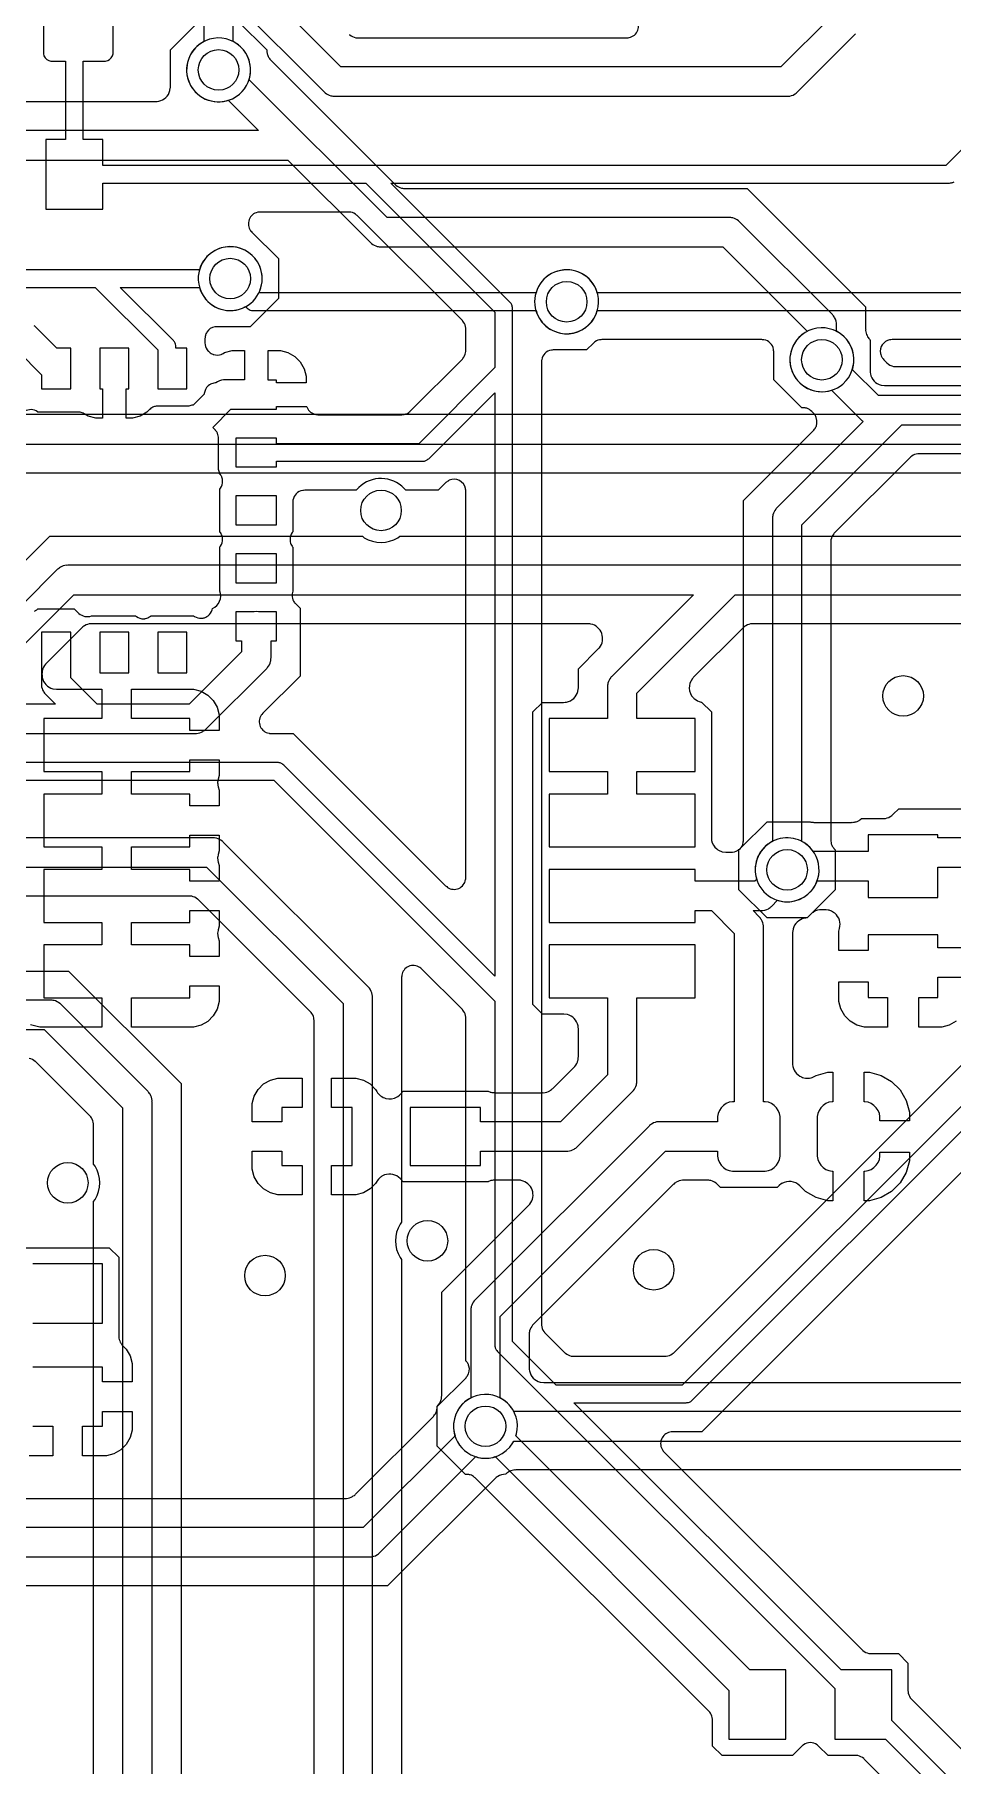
# Model space of a CAD drawing. Header units: millimetres. Extents: x 10 to 51, y 27 to 68.
# Drawn here: x 33.11 to 41.02, y 39.37 to 54.3 of the extents above; entities that cross this region are included whole.
import ezdxf

# ---------------------------------------------------------------- set-up
doc = ezdxf.new("R2010")
doc.units = ezdxf.units.MM

msp = doc.modelspace()

# ---------------------------------------------------------------- linework, layer by layer
at = {"layer": '16_copper'}
for points in [[(32.694, 53.727), (34.158, 53.727), (34.171, 53.728), (34.184, 53.73, 0.284783), (34.281, 53.822), (34.281, 53.823), (34.281, 53.824), (34.285, 53.852), (34.285, 53.853), (34.285, 53.854), (34.285, 54.172), (34.528, 54.415)], [(34.872, 54.415), (35.115, 54.172), (35.115, 54.171, 0.054495), (35.12, 54.138), (35.121, 54.132), (35.124, 54.124), (35.127, 54.116, 0.021325), (35.132, 54.107), (35.137, 54.101), (35.142, 54.092), (35.148, 54.086), (35.152, 54.081), (36.219, 53.014), (36.223, 53.011), (36.227, 53.007, 0.11143), (36.277, 52.981), (36.284, 52.98), (36.294, 52.978), (36.302, 52.978), (36.309, 52.977), (39.256, 52.977), (40.277, 51.956), (40.277, 51.763), (40.278, 51.757), (40.277, 51.752, 0.089897), (40.289, 51.708), (40.292, 51.703), (40.294, 51.698), (40.299, 51.693), (40.304, 51.684), (40.31, 51.678), (40.314, 51.673), (40.315, 51.672), (40.315, 51.404), (40.316, 51.391), (40.318, 51.378, 0.284783), (40.41, 51.281), (40.411, 51.281), (40.412, 51.281), (40.44, 51.277), (40.441, 51.277), (40.442, 51.277), (43.691, 51.277)], [(32.903, 53.223), (35.297, 53.223), (36.01, 52.51), (36.014, 52.507), (36.018, 52.503, 0.11143), (36.068, 52.477), (36.075, 52.476), (36.085, 52.474), (36.094, 52.474), (36.1, 52.473), (39.047, 52.473), (39.773, 51.747), (39.773, 51.744), (39.756, 51.735), (39.721, 51.71, 1), (40.079, 51.29), (40.11, 51.321, 0.461005), (40.044, 51.735), (40.027, 51.744), (40.027, 51.8, 0.133078), (40.01, 51.864), (40.005, 51.87), (40, 51.878), (39.994, 51.885), (39.99, 51.89), (39.19, 52.69), (39.186, 52.693), (39.182, 52.697, 0.11143), (39.132, 52.723), (39.125, 52.724), (39.115, 52.726), (39.106, 52.726), (39.1, 52.727), (36.153, 52.727), (34.962, 53.917), (34.968, 53.936, 1), (34.432, 54.064), (34.425, 54.022, 0.509527), (34.764, 53.732), (34.783, 53.738), (35.043, 53.477), (32.85, 53.477)], [(32.423, 49.156), (33.244, 49.977), (35.939, 49.977), (35.956, 49.965, 0.28203), (36.244, 49.965), (36.261, 49.977), (47.056, 49.977)], [(46.9, 49.727), (33.4, 49.727), (33.395, 49.726), (33.389, 49.727, 0.111436), (33.336, 49.71), (33.33, 49.705), (33.322, 49.7), (33.315, 49.694), (33.31, 49.69), (32.71, 49.09)], [(32.927, 48.947), (33.453, 49.473), (38.793, 49.473), (38.088, 48.768), (38.085, 48.764), (38.081, 48.76, 0.11143), (38.055, 48.71), (38.054, 48.703), (38.052, 48.693), (38.052, 48.684), (38.051, 48.678), (38.051, 48.404), (37.549, 48.404), (37.549, 47.947), (38.051, 47.947), (38.051, 47.754), (37.549, 47.754), (37.549, 47.297), (38.807, 47.297), (38.807, 47.754), (38.305, 47.754), (38.305, 47.947), (38.807, 47.947), (38.807, 48.404), (38.305, 48.404), (38.305, 48.625), (39.153, 49.473), (46.847, 49.473)], [(29.344, 41.677), (35.791, 41.677), (35.797, 41.678), (35.802, 41.677, 0.111436), (35.855, 41.694), (35.861, 41.699), (35.87, 41.704), (35.876, 41.71), (35.881, 41.714), (36.548, 42.381), (36.551, 42.385), (36.555, 42.389, 0.089894), (36.578, 42.428), (36.579, 42.434), (36.581, 42.439), (36.582, 42.446), (36.584, 42.456), (36.584, 42.464), (36.585, 42.471, 0.136932), (36.619, 42.53), (36.62, 42.537), (36.622, 42.547), (36.622, 42.556), (36.623, 42.563), (36.623, 43.456), (36.881, 43.714), (36.881, 43.714), (37.373, 44.206), (37.377, 44.211), (37.382, 44.216, 0.562197), (37.309, 44.42), (37.301, 44.422), (37.29, 44.422), (37.283, 44.423), (37.079, 44.423), (37.074, 44.422), (37.068, 44.423, 0.082732), (37.025, 44.411), (37.024, 44.41), (36.292, 44.41), (36.264, 44.438, 0.290953), (36.131, 44.468), (36.119, 44.463), (36.108, 44.457, 0.052001), (36.083, 44.438), (36.079, 44.432), (36.068, 44.418), (36.066, 44.415), (36.064, 44.412), (36.053, 44.394), (36.006, 44.347), (35.948, 44.313), (35.883, 44.296), (35.674, 44.296), (35.674, 44.55), (35.85, 44.55), (35.85, 45.05), (35.674, 45.05), (35.674, 45.304), (35.883, 45.304), (35.948, 45.287), (36.006, 45.253), (36.053, 45.206), (36.064, 45.188, 0.415865), (36.238, 45.142), (36.244, 45.146), (36.258, 45.157), (36.261, 45.159), (36.264, 45.162), (36.292, 45.19), (37.024, 45.19), (37.029, 45.188), (37.037, 45.184, 0.021322), (37.047, 45.181), (37.054, 45.18), (37.064, 45.178), (37.073, 45.178), (37.079, 45.177), (37.491, 45.177), (37.497, 45.178), (37.502, 45.177, 0.111436), (37.555, 45.194), (37.561, 45.199), (37.57, 45.204), (37.576, 45.21), (37.581, 45.214), (37.764, 45.397), (37.767, 45.401), (37.771, 45.405, 0.11143), (37.797, 45.455), (37.798, 45.462), (37.8, 45.472), (37.8, 45.48), (37.801, 45.487), (37.801, 45.729), (37.8, 45.742), (37.798, 45.755, 0.284783), (37.706, 45.852), (37.705, 45.852), (37.704, 45.852), (37.676, 45.856), (37.675, 45.856), (37.674, 45.856), (37.491, 45.856), (37.409, 45.938), (37.409, 48.462), (37.491, 48.544), (37.674, 48.544), (37.687, 48.545), (37.7, 48.547, 0.284783), (37.797, 48.639), (37.797, 48.64), (37.797, 48.641), (37.801, 48.669), (37.801, 48.67), (37.801, 48.671), (37.801, 48.834), (37.973, 49.006), (37.977, 49.011), (37.982, 49.016, 0.562213), (37.909, 49.22), (37.901, 49.222), (37.89, 49.222), (37.883, 49.223), (33.609, 49.223), (33.603, 49.222), (33.598, 49.223, 0.111436), (33.545, 49.206), (33.539, 49.201), (33.53, 49.196), (33.524, 49.19), (33.519, 49.186), (33.214, 48.881), (33.211, 48.877), (33.207, 48.873, 0.108774), (33.181, 48.823), (33.18, 48.816), (33.178, 48.806), (33.178, 48.798, 0.037005), (33.178, 48.779), (33.178, 48.778), (33.178, 48.777), (33.178, 48.772), (33.18, 48.759, 0.284783), (33.272, 48.662), (33.273, 48.662), (33.274, 48.662), (33.302, 48.658), (33.303, 48.658), (33.304, 48.658), (33.695, 48.658), (33.695, 48.404), (33.193, 48.404), (33.193, 47.947), (33.695, 47.947), (33.695, 47.754), (33.193, 47.754), (33.193, 47.297), (33.695, 47.297), (33.695, 47.104), (33.193, 47.104), (33.193, 46.646), (33.695, 46.646), (33.695, 46.453), (33.193, 46.453), (33.193, 45.996), (33.695, 45.996), (33.695, 45.742), (33.16, 45.742), (33.08, 45.764)], [(46.691, 49.223), (39.309, 49.223), (39.303, 49.222), (39.298, 49.223, 0.11143), (39.245, 49.206), (39.239, 49.201), (39.23, 49.196), (39.224, 49.19), (39.219, 49.186), (38.794, 48.761), (38.79, 48.756), (38.785, 48.751, 0.379614), (38.792, 48.583), (38.797, 48.579), (38.802, 48.574, 0.106461), (38.858, 48.547), (38.862, 48.546), (38.947, 48.462), (38.947, 47.379), (38.948, 47.366), (38.949, 47.353, 0.172426), (38.993, 47.28), (39.004, 47.273), (39.015, 47.266, 0.046971), (39.041, 47.256), (39.042, 47.256), (39.044, 47.256), (39.071, 47.252), (39.073, 47.252), (39.074, 47.252), (39.112, 47.252, 0.133078), (39.177, 47.269), (39.182, 47.274), (39.191, 47.279), (39.197, 47.285), (39.202, 47.289), (39.428, 47.515), (39.794, 47.515), (39.798, 47.513), (39.805, 47.512), (39.815, 47.51), (39.824, 47.51), (39.831, 47.509), (40.156, 47.509), (40.162, 47.51), (40.167, 47.509, 0.055547), (40.195, 47.515), (40.203, 47.518), (40.211, 47.521, 0.017494), (40.221, 47.526), (40.226, 47.531), (40.235, 47.536), (40.241, 47.542), (40.424, 47.542), (40.43, 47.543), (40.435, 47.542, 0.111436), (40.488, 47.559), (40.494, 47.564), (40.503, 47.569), (40.509, 47.575), (40.514, 47.579), (40.562, 47.627), (41.276, 47.627)], [(41.45, 47.377), (40.9, 47.377), (40.9, 47.402), (40.3, 47.402), (40.3, 47.259), (39.824, 47.259), (39.81, 47.279, 0.788339), (39.332, 47.036), (39.338, 47.017), (39.322, 47.002), (38.807, 47.002), (38.807, 47.104), (37.549, 47.104), (37.549, 46.646), (38.807, 46.646), (38.807, 46.748), (38.947, 46.748), (39.143, 46.552), (39.143, 45.1), (39.129, 45.1), (39.101, 45.095), (39.075, 45.084), (39.052, 45.068), (39.032, 45.048), (39.016, 45.025), (39.006, 44.999), (39, 44.971), (39, 44.927), (38.5, 44.927), (38.495, 44.926), (38.489, 44.927, 0.111436), (38.436, 44.91), (38.43, 44.905), (38.422, 44.9), (38.415, 44.894), (38.41, 44.89), (36.91, 43.39), (36.907, 43.386), (36.903, 43.382, 0.11143), (36.877, 43.332), (36.876, 43.325), (36.874, 43.315), (36.874, 43.306), (36.873, 43.3), (36.873, 42.544), (36.856, 42.535, 0.32492), (36.732, 42.236), (36.738, 42.217), (35.947, 41.427), (29.5, 41.427)], [(43.7, 42.427), (37.244, 42.427), (37.235, 42.444, 0.118357), (37.144, 42.535), (37.127, 42.544), (37.127, 43.247), (38.553, 44.673), (39, 44.673), (39, 44.629), (39.006, 44.601), (39.016, 44.575), (39.032, 44.552), (39.052, 44.532), (39.075, 44.516), (39.101, 44.506), (39.129, 44.5), (39.411, 44.5), (39.439, 44.506), (39.465, 44.516), (39.488, 44.532), (39.508, 44.552), (39.524, 44.575), (39.535, 44.601), (39.54, 44.629), (39.54, 44.971), (39.535, 44.999), (39.524, 45.025), (39.508, 45.048), (39.488, 45.068), (39.465, 45.084), (39.439, 45.095), (39.411, 45.1), (39.397, 45.1), (39.397, 46.605), (39.396, 46.61), (39.397, 46.616, 0.111436), (39.38, 46.669), (39.375, 46.675), (39.37, 46.683), (39.364, 46.69), (39.36, 46.695), (39.307, 46.748), (39.375, 46.748, 0.133078), (39.439, 46.765), (39.445, 46.77), (39.453, 46.775), (39.46, 46.781), (39.465, 46.785), (39.517, 46.838), (39.536, 46.832), (39.578, 46.825, 0.324922), (39.855, 46.994), (39.858, 47.005), (40.3, 47.005), (40.3, 46.862), (40.9, 46.862), (40.9, 47.123), (41.45, 47.123)], [(41.45, 46.427), (40.9, 46.427), (40.9, 46.538), (40.3, 46.538), (40.3, 46.403), (40.046, 46.403), (40.046, 46.571), (40.052, 46.595, 0.290955), (40.012, 46.725), (40.001, 46.732), (39.991, 46.739, 0.052707), (39.962, 46.751), (39.955, 46.752), (39.937, 46.755), (39.933, 46.755), (39.93, 46.755), (39.895, 46.755, 0.133078), (39.83, 46.738), (39.825, 46.733), (39.816, 46.728), (39.81, 46.722), (39.805, 46.718), (39.772, 46.685), (39.761, 46.684), (39.748, 46.682, 0.284783), (39.651, 46.59), (39.651, 46.589), (39.651, 46.588), (39.647, 46.56), (39.647, 46.559), (39.647, 46.558), (39.647, 45.43), (39.647, 45.426), (39.647, 45.422, 0.284784), (39.725, 45.313), (39.734, 45.31), (39.744, 45.306, 0.109864), (39.808, 45.307), (39.815, 45.31), (39.827, 45.314), (39.833, 45.318), (39.838, 45.32), (39.85, 45.327), (39.951, 45.354), (39.995, 45.354), (39.995, 45.1), (39.989, 45.1), (39.961, 45.095), (39.935, 45.084), (39.912, 45.068), (39.892, 45.048), (39.876, 45.025), (39.866, 44.999), (39.86, 44.971), (39.86, 44.629), (39.866, 44.601), (39.876, 44.575), (39.892, 44.552), (39.912, 44.532), (39.935, 44.516), (39.961, 44.506), (39.989, 44.5), (39.995, 44.5), (39.995, 44.246), (39.951, 44.246), (39.85, 44.273), (39.759, 44.325), (39.709, 44.375, 0.341027), (39.555, 44.395), (39.554, 44.395), (39.553, 44.394), (39.531, 44.377), (39.53, 44.376), (39.53, 44.375), (39.514, 44.36), (39.026, 44.36), (39, 44.386, 0.133073), (38.942, 44.419), (38.935, 44.42), (38.925, 44.422), (38.917, 44.422), (38.91, 44.423), (38.709, 44.423), (38.703, 44.422), (38.698, 44.423, 0.111436), (38.645, 44.406), (38.639, 44.401), (38.63, 44.396), (38.624, 44.39), (38.619, 44.386), (37.414, 43.181), (37.411, 43.177), (37.407, 43.173, 0.11143), (37.381, 43.123), (37.38, 43.116), (37.378, 43.106), (37.378, 43.098), (37.377, 43.091), (37.377, 42.804), (37.378, 42.791), (37.38, 42.778, 0.284783), (37.472, 42.681), (37.473, 42.681), (37.474, 42.681), (37.502, 42.677), (37.503, 42.677), (37.504, 42.677), (43.856, 42.677)], [(33.004, 43.84), (33.758, 43.84), (33.84, 43.758), (33.84, 43.082), (33.841, 43.076), (33.84, 43.071, 0.089897), (33.852, 43.027), (33.855, 43.023), (33.857, 43.018), (33.862, 43.012), (33.867, 43.003), (33.873, 42.997), (33.877, 42.992), (33.903, 42.966), (33.937, 42.908), (33.954, 42.843), (33.954, 42.683), (33.7, 42.683), (33.7, 42.81), (33.1, 42.81)], [(29.553, 41.173), (36, 41.173), (36.005, 41.174), (36.011, 41.173, 0.111436), (36.064, 41.19), (36.07, 41.195), (36.078, 41.2), (36.085, 41.206), (36.09, 41.21), (36.917, 42.038), (36.936, 42.032, 0.32492), (37.235, 42.156), (37.244, 42.173), (43.647, 42.173)], [(43.458, 41.923), (37.263, 41.923), (37.257, 41.922), (37.252, 41.923, 0.089897), (37.208, 41.911), (37.203, 41.908), (37.198, 41.906), (37.193, 41.901), (37.184, 41.896), (37.178, 41.89), (37.173, 41.886, 0.136937), (37.107, 41.868), (37.101, 41.863), (37.092, 41.858), (37.086, 41.852), (37.081, 41.848), (36.156, 40.923), (29.709, 40.923)]]:
    msp.add_lwpolyline(points, format="xyb", dxfattribs=at)
for points in [[(28.464, 50.632, 0.198911), (28.635, 50.756), (28.644, 50.773), (43.9, 50.773), (43.905, 50.774), (43.911, 50.773, 0.111436), (43.964, 50.79), (43.97, 50.795), (43.978, 50.8), (43.985, 50.806), (43.99, 50.81), (45.682, 52.503), (45.701, 52.497, 1), (45.829, 53.033), (45.787, 53.04, 0.509527), (45.497, 52.701), (45.503, 52.682), (43.847, 51.027), (28.644, 51.027), (28.635, 51.044, 1), (28.165, 50.756), (28.19, 50.721, 0.240081), (28.422, 50.625)], [(37.764, 51.732, 1), (37.636, 52.268), (37.594, 52.255, 0.198914), (37.445, 52.106), (37.436, 52.076), (35.046, 52.076), (35.055, 52.094), (35.068, 52.136, 1), (34.532, 52.264), (34.525, 52.222, 0.560027), (34.906, 51.945), (34.933, 51.959), (34.946, 51.946, 0.144304), (34.984, 51.926), (34.991, 51.925), (35, 51.924), (37.436, 51.924), (37.445, 51.894, 0.324922), (37.722, 51.725)], [(34.451, 47.652), (34.451, 47.754), (33.949, 47.754), (33.949, 47.947), (34.451, 47.947), (34.451, 48.048), (34.705, 48.048), (34.705, 47.913), (34.697, 47.883, 0.011373), (34.695, 47.878), (34.694, 47.866), (34.692, 47.855, 0.009296), (34.692, 47.85), (34.693, 47.841), (34.694, 47.827), (34.696, 47.822), (34.697, 47.817), (34.705, 47.787), (34.705, 47.652)], [(34.451, 47.002), (34.451, 47.104), (33.949, 47.104), (33.949, 47.297), (34.451, 47.297), (34.451, 47.398), (34.705, 47.398), (34.705, 47.263), (34.697, 47.233, 0.011385), (34.695, 47.227), (34.694, 47.216), (34.692, 47.205, 0.009303), (34.692, 47.199), (34.693, 47.191), (34.694, 47.177), (34.696, 47.172), (34.697, 47.167), (34.705, 47.137), (34.705, 47.002)], [(34.451, 46.352), (34.451, 46.453), (33.949, 46.453), (33.949, 46.646), (34.451, 46.646), (34.451, 46.748), (34.705, 46.748), (34.705, 46.613), (34.697, 46.583, 0.011373), (34.695, 46.577), (34.694, 46.566), (34.692, 46.555, 0.009296), (34.692, 46.549), (34.693, 46.541), (34.694, 46.527), (34.696, 46.521), (34.697, 46.517), (34.705, 46.487), (34.705, 46.352)], [(36.956, 44.673), (37.7, 44.673), (37.705, 44.674), (37.711, 44.673, 0.111436), (37.764, 44.69), (37.77, 44.695), (37.778, 44.7), (37.785, 44.706), (37.79, 44.71), (38.268, 45.188), (38.271, 45.192), (38.275, 45.196, 0.11143), (38.301, 45.246), (38.302, 45.253), (38.304, 45.263), (38.304, 45.272), (38.305, 45.278), (38.305, 45.996), (38.807, 45.996), (38.807, 46.453), (37.549, 46.453), (37.549, 45.996), (38.051, 45.996), (38.051, 45.331), (37.647, 44.927), (36.956, 44.927), (36.956, 45.05), (36.35, 45.05), (36.35, 44.55), (36.956, 44.55)]]:
    msp.add_lwpolyline(points, format="xyb", close=True, dxfattribs=at)
for points in [[(44.056, 50.523), (28.663, 50.523)], [(41.056, 45.795), (40.998, 45.761), (40.933, 45.744), (40.735, 45.744), (40.735, 45.998), (40.9, 45.998), (40.9, 46.173), (41.45, 46.173)], [(33.1, 43.19), (33.7, 43.19), (33.7, 43.7), (33.1, 43.7)], [(33.1, 42.3), (33.272, 42.3), (33.272, 42.046), (33.067, 42.046)]]:
    msp.add_lwpolyline(points, dxfattribs=at)
for points in [[(34.451, 48.302), (34.451, 48.404), (33.949, 48.404), (33.949, 48.658), (34.484, 48.658), (34.549, 48.641), (34.607, 48.607), (34.654, 48.56), (34.687, 48.502), (34.705, 48.437), (34.705, 48.302)], [(40.267, 45.744), (40.202, 45.761), (40.144, 45.795), (40.097, 45.842), (40.063, 45.9), (40.046, 45.965), (40.046, 46.133), (40.3, 46.133), (40.3, 45.998), (40.465, 45.998), (40.465, 45.744)], [(33.949, 45.742), (33.949, 45.996), (34.451, 45.996), (34.451, 46.098), (34.705, 46.098), (34.705, 45.963), (34.687, 45.898), (34.654, 45.84), (34.607, 45.793), (34.549, 45.759), (34.484, 45.742)], [(34.99, 44.927), (34.99, 45.083), (35.008, 45.148), (35.041, 45.206), (35.088, 45.253), (35.146, 45.287), (35.211, 45.304), (35.42, 45.304), (35.42, 45.05), (35.244, 45.05), (35.244, 44.927)], [(40.4, 44.935), (40.4, 44.971), (40.395, 44.999), (40.384, 45.025), (40.368, 45.048), (40.348, 45.068), (40.325, 45.084), (40.299, 45.095), (40.271, 45.1), (40.265, 45.1), (40.265, 45.354), (40.309, 45.354), (40.41, 45.327), (40.501, 45.275), (40.575, 45.201), (40.627, 45.11), (40.654, 45.009), (40.654, 44.935)], [(35.211, 44.296), (35.146, 44.313), (35.088, 44.347), (35.041, 44.394), (35.008, 44.452), (34.99, 44.517), (34.99, 44.673), (35.244, 44.673), (35.244, 44.55), (35.42, 44.55), (35.42, 44.296)], [(40.265, 44.246), (40.265, 44.5), (40.271, 44.5), (40.299, 44.506), (40.325, 44.516), (40.348, 44.532), (40.368, 44.552), (40.384, 44.575), (40.395, 44.601), (40.4, 44.629), (40.4, 44.665), (40.654, 44.665), (40.654, 44.591), (40.627, 44.49), (40.575, 44.399), (40.501, 44.325), (40.41, 44.273), (40.309, 44.246)], [(33.528, 42.046), (33.528, 42.3), (33.7, 42.3), (33.7, 42.427), (33.954, 42.427), (33.954, 42.267), (33.937, 42.202), (33.903, 42.144), (33.856, 42.097), (33.798, 42.063), (33.733, 42.046)]]:
    msp.add_lwpolyline(points, close=True, dxfattribs=at)
at = {"layer": '1_copper'}
for points in [[(39.973, 54.453), (39.547, 54.027), (35.753, 54.027), (33.89, 55.89)], [(42.442, 54.65), (40.968, 53.176), (33.702, 53.176), (33.702, 53.4), (33.533, 53.4), (33.533, 54.075), (33.725, 54.075), (33.744, 54.08), (33.761, 54.09), (33.775, 54.104), (33.785, 54.121), (33.79, 54.14), (33.79, 55.24)], [(32.972, 51.573), (33.175, 51.37), (33.175, 51.25), (33.425, 51.25), (33.425, 51.404), (33.426, 51.408), (33.427, 51.436), (33.425, 51.444), (33.425, 51.6), (33.305, 51.6), (33.115, 51.79), (33.111, 51.793)], [(27.22, 47.123), (34.597, 47.123), (35.773, 45.947), (35.773, 30.753)], [(27.462, 46.227), (33.406, 46.227), (34.377, 45.256), (34.377, 39.103)], [(27.22, 45.723), (33.197, 45.723), (33.873, 45.047), (33.873, 38.8)]]:
    msp.add_lwpolyline(points, dxfattribs=at)
for points in [[(33.19, 55.24), (33.19, 54.14), (33.195, 54.121), (33.205, 54.104), (33.219, 54.09), (33.236, 54.08), (33.255, 54.075), (33.381, 54.075), (33.381, 53.4), (33.212, 53.4), (33.212, 52.8), (33.702, 52.8), (33.702, 53.024), (35.968, 53.024), (37.081, 51.911), (37.081, 51.432), (36.425, 50.776), (35.2, 50.776), (35.2, 50.825), (34.85, 50.825), (34.85, 50.575), (35.2, 50.575), (35.2, 50.624), (36.457, 50.624), (36.465, 50.625), (36.474, 50.626, 0.087654), (36.498, 50.636), (36.504, 50.641), (36.511, 50.646), (37.081, 51.216), (37.081, 46.184), (35.261, 48.004), (35.254, 48.009), (35.248, 48.014, 0.087651), (35.223, 48.024), (35.216, 48.025), (35.207, 48.026), (27.22, 48.026)], [(34.573, 54.847), (34.573, 54.244), (34.556, 54.235, 1), (34.844, 53.765), (34.879, 53.79, 0.509526), (34.844, 54.235), (34.827, 54.244), (34.827, 54.593), (35.61, 53.81), (35.614, 53.807), (35.618, 53.803, 0.11143), (35.668, 53.777), (35.675, 53.776), (35.685, 53.774), (35.694, 53.774), (35.7, 53.773), (39.6, 53.773), (39.605, 53.774), (39.611, 53.773, 0.111436), (39.664, 53.79), (39.67, 53.795), (39.678, 53.8), (39.685, 53.806), (39.69, 53.81), (40.19, 54.31)], [(35.826, 54.307), (35.831, 54.303, 0.140721), (35.882, 54.278), (35.891, 54.278), (35.894, 54.277), (35.896, 54.277), (35.898, 54.277), (38.219, 54.277), (38.229, 54.278), (38.239, 54.279, 0.54159), (38.301, 54.438)], [(44.074, 48.032), (38.697, 42.655), (37.61, 42.655), (37.233, 43.032), (37.233, 51.943), (37.232, 51.951), (37.231, 51.96, 0.087654), (37.221, 51.984), (37.216, 51.99), (37.211, 51.997), (36.184, 53.024), (41, 53.024), (41.008, 53.025), (41.017, 53.026, 0.087654), (41.041, 53.036)], [(33.112, 49.332, 0.050976), (33.134, 49.344), (33.135, 49.345), (33.135, 49.345), (33.137, 49.347), (33.143, 49.352), (33.456, 49.352), (33.496, 49.312, 0.273923), (33.605, 49.29), (33.605, 49.29), (33.984, 49.29), (33.985, 49.29), (33.991, 49.284, 0.166903), (34.054, 49.266), (34.063, 49.266), (34.067, 49.267), (34.071, 49.267, 0.085435), (34.109, 49.284), (34.113, 49.288), (34.116, 49.289), (34.116, 49.29), (34.485, 49.29), (34.491, 49.285, 0.134265), (34.553, 49.27), (34.563, 49.27), (34.565, 49.271), (34.567, 49.271, 0.062129), (34.591, 49.279), (34.6, 49.285), (34.609, 49.29, 0.134459), (34.644, 49.344), (34.647, 49.354), (34.647, 49.355, 0.406938), (34.71, 49.505), (34.71, 49.505), (34.71, 49.884), (34.71, 49.885), (34.716, 49.891, 0.166903), (34.734, 49.954), (34.734, 49.963), (34.733, 49.967), (34.733, 49.971, 0.085435), (34.716, 50.009), (34.712, 50.013), (34.711, 50.016), (34.71, 50.016), (34.71, 50.384), (34.71, 50.385), (34.716, 50.391, 0.166903), (34.734, 50.454), (34.734, 50.463), (34.733, 50.467), (34.733, 50.471), (34.73, 50.479), (34.728, 50.487, 0.014417), (34.725, 50.495), (34.72, 50.502), (34.716, 50.509), (34.712, 50.513), (34.711, 50.516), (34.709, 50.517), (34.709, 50.518, 0.085135), (34.7, 50.554), (34.699, 50.557), (34.699, 50.825), (34.698, 50.831, 0.062116), (34.693, 50.856), (34.692, 50.862, 0.04837), (34.68, 50.884), (34.674, 50.891), (34.672, 50.894), (34.671, 50.895), (34.669, 50.897), (34.649, 50.917), (34.805, 51.073), (35.025, 51.073), (35.043, 51.075), (35.2, 51.075), (35.2, 51.098), (35.459, 51.098), (35.46, 51.095), (35.463, 51.087, 0.253404), (35.539, 51.028), (35.545, 51.027, 0.013452), (35.55, 51.027), (35.556, 51.026), (36.28, 51.026), (36.286, 51.027, 0.140719), (36.339, 51.045), (36.346, 51.051), (36.349, 51.053), (36.35, 51.054), (36.352, 51.056), (36.801, 51.505), (36.805, 51.51, 0.140732), (36.829, 51.561), (36.83, 51.57), (36.831, 51.573), (36.831, 51.575), (36.831, 51.577), (36.831, 51.766), (36.83, 51.772, 0.140725), (36.812, 51.825), (36.806, 51.832), (36.804, 51.835), (36.803, 51.836), (36.801, 51.838), (35.895, 52.744), (35.89, 52.748, 0.14076), (35.839, 52.772), (35.83, 52.773), (35.827, 52.774), (35.825, 52.774), (35.823, 52.774), (35.058, 52.774), (35.048, 52.773), (35.037, 52.772, 0.541594), (34.976, 52.613), (34.977, 52.611), (34.978, 52.61), (34.98, 52.608), (34.987, 52.6), (35.215, 52.372), (35.215, 52.028), (34.972, 51.785), (34.684, 51.785), (34.675, 51.784), (34.667, 51.784, 0.209548), (34.599, 51.739), (34.595, 51.731), (34.591, 51.724), (34.59, 51.72), (34.588, 51.716, 0.032872), (34.584, 51.7), (34.583, 51.694, 0.011006), (34.583, 51.689), (34.582, 51.683), (34.582, 51.645, 0.153423), (34.601, 51.585), (34.607, 51.578), (34.609, 51.576), (34.61, 51.575), (34.612, 51.573), (34.615, 51.57, 0.08141), (34.642, 51.551), (34.649, 51.547), (34.653, 51.546), (34.658, 51.544, 0.137018), (34.723, 51.546), (34.729, 51.549), (34.732, 51.55), (34.734, 51.551), (34.738, 51.553), (34.752, 51.562), (34.817, 51.579), (34.923, 51.579), (34.923, 51.327), (34.753, 51.327), (34.747, 51.326), (34.742, 51.327, 0.140374), (34.677, 51.301), (34.674, 51.301), (34.67, 51.301, 0.064986), (34.63, 51.289), (34.627, 51.287), (34.623, 51.285), (34.61, 51.275), (34.61, 51.275, 0.190063), (34.577, 51.208), (34.577, 51.204), (34.482, 51.109), (34.48, 51.109, 0.086073), (34.444, 51.1), (34.176, 51.1), (34.17, 51.099, 0.077911), (34.139, 51.093), (34.134, 51.09, 0.036569), (34.117, 51.081), (34.11, 51.075), (34.107, 51.073), (34.106, 51.072), (34.104, 51.07), (34.081, 51.047), (34.023, 51.013), (33.958, 50.996), (33.902, 50.996), (33.902, 51.25), (33.925, 51.25), (33.925, 51.6), (33.675, 51.6), (33.675, 51.25), (33.698, 51.25), (33.698, 50.996), (33.642, 50.996), (33.577, 51.013), (33.54, 51.034, 0.0903), (33.506, 51.047), (33.495, 51.048), (33.492, 51.048), (33.491, 51.048), (33.49, 51.048), (33.143, 51.048), (33.138, 51.052), (33.128, 51.06, 0.635016), (32.98, 50.937)], [(30.8, 52.124), (33.637, 52.124), (34.175, 51.585), (34.175, 51.25), (34.425, 51.25), (34.425, 51.6), (34.332, 51.6), (34.332, 51.612, 0.14431), (34.32, 51.654), (34.315, 51.659), (34.31, 51.666), (33.852, 52.124), (34.536, 52.124), (34.545, 52.094, 1), (35.055, 52.306), (35.035, 52.344, 0.612802), (34.545, 52.306), (34.536, 52.276), (30.832, 52.276)], [(41.868, 52.076), (37.964, 52.076), (37.955, 52.106, 1), (37.445, 51.894), (37.465, 51.856, 0.612802), (37.955, 51.894), (37.964, 51.924), (45.268, 51.924)], [(41.609, 50.688), (40.733, 50.688), (40.727, 50.687, 0.140725), (40.674, 50.669), (40.667, 50.663), (40.664, 50.661), (40.663, 50.66), (40.661, 50.658), (40.007, 50.004), (40.003, 49.999, 0.140721), (39.978, 49.948), (39.978, 49.939), (39.977, 49.936), (39.977, 49.934), (39.977, 49.932), (39.977, 47.352), (39.978, 47.346, 0.108822), (39.989, 47.304), (39.993, 47.298), (39.996, 47.293), (40.002, 47.286), (40.004, 47.283), (40.005, 47.282), (40.007, 47.28), (40.015, 47.272), (40.015, 46.928), (39.772, 46.685), (39.428, 46.685), (39.185, 46.928), (39.185, 47.272), (39.193, 47.28, 0.15677), (39.222, 47.335), (39.222, 47.345), (39.223, 47.348), (39.223, 47.349), (39.223, 47.352), (39.223, 50.286), (39.474, 50.537), (39.474, 50.537), (39.83, 50.893), (39.835, 50.9), (39.841, 50.906, 0.020428), (39.845, 50.913), (39.849, 50.921), (39.853, 50.928, 0.21265), (39.841, 51.024), (39.837, 51.028, 0.012411), (39.834, 51.033), (39.83, 51.037), (39.812, 51.055, 0.124729), (39.769, 51.081), (39.762, 51.082), (39.756, 51.084), (39.747, 51.084), (39.744, 51.085), (39.742, 51.085), (39.74, 51.085), (39.728, 51.085), (39.485, 51.328), (39.485, 51.572), (39.484, 51.581), (39.484, 51.589, 0.320575), (39.4, 51.672), (39.394, 51.673, 0.013452), (39.389, 51.673), (39.383, 51.674), (38.003, 51.674), (37.996, 51.673, 0.140725), (37.944, 51.655), (37.936, 51.649), (37.934, 51.647), (37.933, 51.646), (37.931, 51.644), (37.872, 51.585), (37.585, 51.585), (37.576, 51.584), (37.568, 51.584, 0.320575), (37.485, 51.5), (37.484, 51.494), (37.484, 51.492), (37.484, 51.491), (37.484, 51.489), (37.483, 51.483), (37.483, 43.177), (37.484, 43.171, 0.140725), (37.502, 43.118), (37.508, 43.111), (37.51, 43.108), (37.511, 43.107), (37.513, 43.105), (37.684, 42.934), (37.689, 42.931, 0.14076), (37.739, 42.906), (37.749, 42.905), (37.752, 42.905), (37.753, 42.905), (37.756, 42.905), (38.551, 42.905), (38.558, 42.905, 0.140725), (38.61, 42.924), (38.618, 42.93), (38.62, 42.932), (38.621, 42.933), (38.623, 42.934), (43.794, 48.105)], [(41.965, 51.192), (40.388, 51.192), (40.162, 51.417), (40.168, 51.436, 1), (39.632, 51.564), (39.625, 51.522, 0.509527), (39.964, 51.232), (39.983, 51.238), (40.245, 50.975), (40.249, 50.972), (40.253, 50.968), (40.256, 50.966), (39.51, 50.22), (39.507, 50.216), (39.503, 50.212, 0.11143), (39.477, 50.162), (39.476, 50.155), (39.474, 50.145), (39.474, 50.136), (39.473, 50.13), (39.473, 47.344), (39.456, 47.335, 1), (39.744, 46.865), (39.779, 46.89, 0.509526), (39.744, 47.335), (39.727, 47.344), (39.727, 50.077), (40.588, 50.938), (41.965, 50.938)], [(43.724, 51.674), (40.505, 51.674), (40.494, 51.672), (40.484, 51.672, 0.402299), (40.404, 51.555), (40.407, 51.545), (40.41, 51.535, 0.049966), (40.422, 51.513), (40.424, 51.511), (40.425, 51.51), (40.427, 51.508), (40.433, 51.5), (40.461, 51.472, 0.156764), (40.517, 51.443), (40.526, 51.443), (40.529, 51.442), (40.531, 51.442), (40.533, 51.442), (42.691, 51.442)], [(31.797, 48.276), (34.5, 48.276), (34.505, 48.277), (34.511, 48.277, 0.111436), (34.564, 48.294), (34.57, 48.298), (34.578, 48.303), (34.585, 48.309), (34.59, 48.313), (35.115, 48.838), (35.118, 48.843), (35.122, 48.846, 0.11143), (35.148, 48.896), (35.149, 48.903), (35.151, 48.913), (35.151, 48.922), (35.152, 48.928), (35.152, 49.075), (35.2, 49.075), (35.2, 49.325), (35.043, 49.325), (35.027, 49.327), (35.006, 49.325), (34.85, 49.325), (34.85, 49.075), (34.898, 49.075), (34.898, 48.981), (34.447, 48.53), (33.653, 48.53), (33.427, 48.756), (33.427, 48.975), (33.425, 48.993), (33.425, 49.15), (33.175, 49.15), (33.175, 48.991), (33.173, 48.975), (33.173, 48.703), (33.174, 48.698), (33.173, 48.692, 0.111436), (33.19, 48.639), (33.195, 48.633), (33.2, 48.625), (33.206, 48.619), (33.21, 48.613), (33.293, 48.53), (31.849, 48.53)], [(41.054, 39.211), (40.502, 39.763), (40.502, 40.2), (40.065, 40.2), (37.762, 42.502), (38.729, 42.502), (38.737, 42.504), (38.745, 42.504, 0.087654), (38.77, 42.514), (38.775, 42.519), (38.782, 42.525), (44.204, 47.946)], [(27.22, 47.874), (35.175, 47.874), (37.081, 45.968), (37.081, 43), (37.082, 42.992), (37.083, 42.983, 0.087654), (37.093, 42.959), (37.098, 42.953), (37.103, 42.946), (40.012, 40.037), (40.012, 39.6), (40.449, 39.6), (40.924, 39.125)], [(44.476, 47.865), (38.864, 42.252), (38.611, 42.252), (38.601, 42.251), (38.59, 42.25, 0.541594), (38.529, 42.092), (38.53, 42.09), (38.531, 42.088), (38.533, 42.086), (38.539, 42.079), (40.249, 40.37), (40.254, 40.366, 0.14076), (40.304, 40.341), (40.313, 40.341), (40.316, 40.34), (40.318, 40.34), (40.32, 40.34), (40.56, 40.34), (40.642, 40.258), (40.642, 40.018), (40.643, 40.012, 0.140725), (40.661, 39.959), (40.667, 39.952), (40.669, 39.95), (40.67, 39.949), (40.672, 39.947), (41.105, 39.513)], [(36.027, 30.7), (36.027, 46), (36.026, 46.005), (36.027, 46.011, 0.111436), (36.01, 46.064), (36.005, 46.07), (36, 46.078), (35.994, 46.085), (35.99, 46.09), (34.74, 47.34), (34.736, 47.343), (34.732, 47.347, 0.11143), (34.682, 47.373), (34.675, 47.374), (34.665, 47.376), (34.656, 47.376), (34.65, 47.377), (27.22, 47.377)], [(35.523, 38.85), (35.523, 45.802), (35.522, 45.808, 0.140725), (35.504, 45.861), (35.498, 45.868), (35.496, 45.871), (35.495, 45.872), (35.493, 45.874), (34.524, 46.843), (34.519, 46.847, 0.14076), (34.468, 46.872), (34.459, 46.872), (34.456, 46.873), (34.454, 46.873), (34.452, 46.873), (27.462, 46.873)], [(40.644, 39.052), (40.265, 39.43), (40.26, 39.434, 0.140732), (40.21, 39.459), (40.201, 39.459), (40.198, 39.46), (40.196, 39.46), (40.194, 39.46), (39.954, 39.46), (39.872, 39.542), (39.865, 39.547), (39.859, 39.553, 0.32058), (39.741, 39.553), (39.737, 39.549, 0.013425), (39.732, 39.546), (39.728, 39.542), (39.646, 39.46), (39.04, 39.46), (38.958, 39.542), (38.958, 39.767), (38.957, 39.773, 0.140725), (38.939, 39.826), (38.933, 39.833), (38.931, 39.836), (38.93, 39.837), (38.928, 39.839), (36.912, 41.855), (36.907, 41.859, 0.108858), (36.869, 41.881), (36.862, 41.882), (36.856, 41.884), (36.847, 41.884), (36.844, 41.885), (36.842, 41.885), (36.84, 41.885), (36.828, 41.885), (36.585, 42.128), (36.585, 42.472), (36.833, 42.719), (36.838, 42.726), (36.843, 42.732, 0.231367), (36.857, 42.82), (36.855, 42.828), (36.853, 42.832), (36.852, 42.836, 0.032786), (36.843, 42.85), (36.84, 42.855, 0.011026), (36.836, 42.859), (36.833, 42.863), (36.831, 42.865), (36.831, 45.823), (36.83, 45.829, 0.140725), (36.812, 45.882), (36.806, 45.889), (36.804, 45.892), (36.803, 45.893), (36.801, 45.895), (36.45, 46.245), (36.442, 46.252), (36.434, 46.258, 0.541591), (36.278, 46.19), (36.278, 46.187), (36.278, 46.186), (36.278, 46.183), (36.277, 46.173), (36.277, 44.061), (36.265, 44.044, 0.28203), (36.265, 43.756), (36.277, 43.739), (36.277, 30.544)], [(34.127, 38.797), (34.127, 45.1), (34.126, 45.105), (34.127, 45.111, 0.111436), (34.11, 45.164), (34.105, 45.17), (34.1, 45.178), (34.094, 45.185), (34.09, 45.19), (33.34, 45.94), (33.336, 45.943), (33.332, 45.947, 0.11143), (33.282, 45.973), (33.275, 45.974), (33.265, 45.976), (33.256, 45.976), (33.25, 45.977), (27.22, 45.977)], [(33.623, 38.879), (33.623, 44.239), (33.635, 44.256, 0.28203), (33.635, 44.544), (33.623, 44.561), (33.623, 44.902), (33.622, 44.908, 0.140725), (33.604, 44.961), (33.598, 44.968), (33.596, 44.971), (33.595, 44.972), (33.593, 44.974), (33.124, 45.443), (33.119, 45.447, 0.14076), (33.068, 45.472)]]:
    msp.add_lwpolyline(points, format="xyb", dxfattribs=at)
for points in [[(35.2, 51.302), (35.2, 51.325), (35.127, 51.325), (35.127, 51.579), (35.233, 51.579), (35.298, 51.562), (35.356, 51.528), (35.403, 51.481), (35.437, 51.423), (35.454, 51.358), (35.454, 51.302)], [(35.2, 50.325), (34.85, 50.325), (34.85, 50.075), (35.2, 50.075)], [(35.2, 49.825), (34.85, 49.825), (34.85, 49.575), (35.2, 49.575)], [(33.925, 49.15), (33.675, 49.15), (33.675, 48.8), (33.925, 48.8)], [(34.425, 49.15), (34.175, 49.15), (34.175, 48.8), (34.425, 48.8)]]:
    msp.add_lwpolyline(points, close=True, dxfattribs=at)
for points in [[(36.279, 50.41, 0.414214), (35.89, 50.379), (35.886, 50.374), (35.442, 50.374), (35.433, 50.373), (35.425, 50.372, 0.320575), (35.341, 50.289), (35.341, 50.283, 0.013452), (35.34, 50.278), (35.34, 50.272), (35.34, 50.016), (35.34, 50.015), (35.334, 50.009, 0.166841), (35.316, 49.946), (35.316, 49.937), (35.317, 49.933), (35.317, 49.929, 0.085439), (35.334, 49.891), (35.338, 49.887), (35.339, 49.884), (35.34, 49.884), (35.34, 49.505), (35.34, 49.504, 0.233679), (35.352, 49.408), (35.355, 49.404, 0.012135), (35.359, 49.4), (35.362, 49.396), (35.402, 49.356), (35.402, 48.772), (35.08, 48.45), (35.073, 48.441), (35.066, 48.433, 0.541591), (35.135, 48.278), (35.138, 48.277), (35.139, 48.277), (35.142, 48.277), (35.151, 48.276), (35.342, 48.276), (35.563, 48.055), (36.657, 46.961), (36.666, 46.955), (36.674, 46.948, 0.541591), (36.829, 47.016), (36.83, 47.019), (36.83, 47.02), (36.83, 47.023), (36.831, 47.033), (36.831, 50.367), (36.83, 50.376), (36.829, 50.383), (36.829, 50.384), (36.829, 50.388, 0.476329), (36.688, 50.46), (36.681, 50.456), (36.679, 50.455), (36.678, 50.454), (36.67, 50.45), (36.668, 50.448), (36.667, 50.447), (36.665, 50.445), (36.66, 50.441), (36.659, 50.441), (36.659, 50.44), (36.657, 50.439), (36.592, 50.374), (36.314, 50.374), (36.31, 50.379)], [(39.588, 40.2), (39.28, 40.2), (37.262, 42.217), (37.268, 42.236, 1), (36.732, 42.364), (36.725, 42.322, 0.509527), (37.064, 42.032), (37.083, 42.038), (39.098, 40.022), (39.098, 39.6), (39.588, 39.6)]]:
    msp.add_lwpolyline(points, format="xyb", close=True, dxfattribs=at)
at = {"layer": 'drills_via_1_16'}
for centre in [(34.7, 54), (34.8, 52.2), (37.7, 52), (39.9, 51.5), (36.1, 50.2), (40.6, 48.6), (39.6, 47.1), (33.4, 44.4), (36.5, 43.9), (35.1, 43.6), (38.45, 43.65), (37, 42.3)]:
    msp.add_circle(centre, 0.175, dxfattribs=at)

doc.saveas('drawing.dxf')
